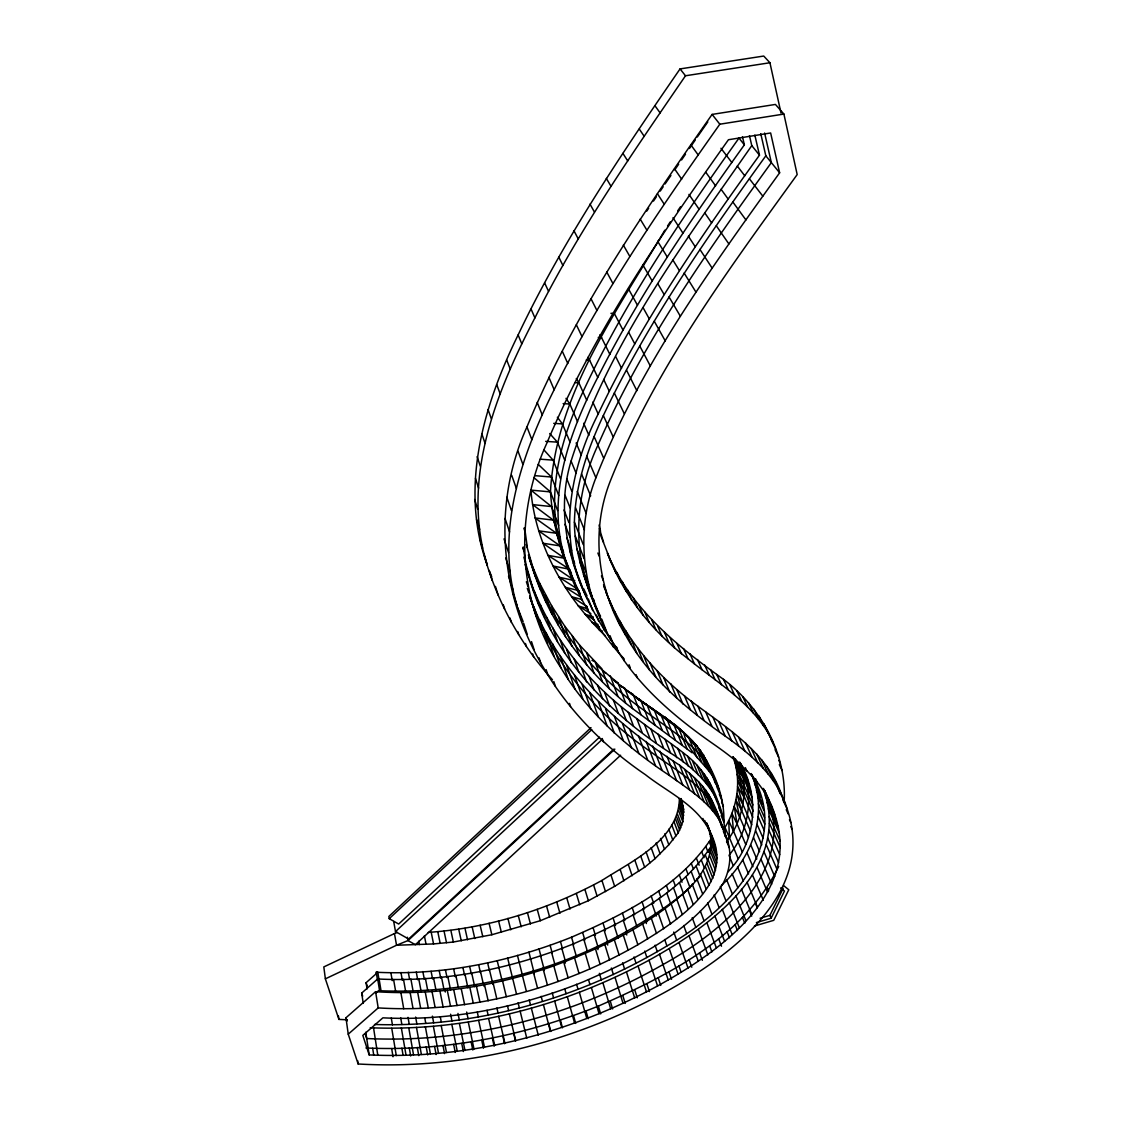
<?xml version="1.0" encoding="UTF-8"?>
<svg xmlns="http://www.w3.org/2000/svg" width="1121" height="1121" viewBox="0 0 1121 1121"><rect width="100%" height="100%" fill="white"/><g stroke="black" fill="none" stroke-linecap="round" stroke-linejoin="round"><path stroke-width="1.5" d="M724.769 835.944L724.979 827.41C737.702 806.545 741.654 779.894 732.966 756.773M479.662 538.164L487.341 565.25C459.12 488.546 483.501 405.227 518.126 334.941C562.784 240.889 621.118 154.418 680.055 68.913L763.737 56.05L769.931 62.748L781.015 113.053M482.745 548.183C465.425 467.877 498.397 387.908 534.913 317.874C577.287 232.537 631.796 154.194 685.492 75.766L769.931 62.748M348.239 1034.179L378.197 1007.905C468.508 1013.44 559.673 989.633 637.877 944.723C674.646 922.527 737.394 884.301 710.322 832.539C697.752 805.242 667.934 792.435 645.5 774.737C602.832 745.717 565.797 707.926 540.63 662.651C499.448 590.613 492.525 503.119 526.954 426.919C573.293 314.426 642.585 213.551 712.115 114.412L775.424 104.435L783.901 114.062L797.185 174.568C727.305 271.268 655.14 368.767 610.595 480.32C590.235 531.004 597.381 589.001 625.602 635.159C648.709 677.476 686.388 708.878 725.273 736.175C751.63 754.769 778.016 777.498 787.39 809.642C816.2 894.88 727.487 957.979 663.338 993.136C570.463 1043.385 463.926 1070.163 358.145 1063.983L348.239 1034.179L345.955 1017.784L375.591 991.679C436.083 995.742 496.785 985.99 553.802 965.84C604.331 947.007 655.014 922.947 693.142 883.88M512.829 592.575L517.327 606.545C494.543 532.965 521.167 455.757 554.152 389.716C600.324 295.846 659.568 209.431 719.822 124.207L783.901 114.062M725.133 832.581C716.291 805.999 690.816 791.062 669.447 775.494C626.667 747.147 587.152 712.283 560.85 667.696C517.075 601.431 513.95 515.015 546.74 443.398C592.645 334.156 660.199 235.971 728.44 139.733L770.645 132.979L779.627 172.802C710.378 269.082 639.587 366.637 595.91 477.742C574.695 531.564 582.219 593.093 612.43 641.899C636.406 685.169 675.038 717.384 715.1 745.199C740.14 762.784 765.671 783.915 774.723 814.435C802.454 894.558 717.258 952.92 657.579 985.962C569.748 1033.45 469.279 1059.527 369.187 1054.917L362.826 1035.398L382.906 1017.826C451.357 1021.343 519.724 1007.261 583.13 981.912C635.131 959.114 690.774 932.672 722.961 883.698C730.332 869.812 732.195 852.899 726.702 838.018C719.752 820.488 715.058 800.94 702.587 786.269C695.917 778.268 687.79 771.752 679.704 765.265C615.779 723.886 555.329 670.246 529.785 596.274C550.033 660.101 595.251 713.657 649.942 751.21C677.476 771.935 714.413 790.011 721.784 827.186M428.222 932.406C488.938 928.216 548.547 909.383 601.935 880.447C631.88 861.082 678.765 839.909 679.396 798.558L683.614 809.334L682.815 821.749L678.219 832.861L668.831 844.758L655.084 858.63L644.659 867.248L614.658 886.347L588.371 900.738L540.336 920.705L491.839 934.746L453.346 942.032L433.561 943.938L396.54 945.241L325.37 978.843L338.92 1019.409L347.37 1019.816M688.182 909.075L682.619 893.998C703.357 877.253 719.22 849.045 706.51 822.688M726.534 841.773C743.461 819.563 748.954 788.932 739.398 762.504M623.921 658.616C582.051 613.509 554.643 553.438 550.467 491.909C555.624 394.522 616.998 311.386 664.837 230.169M567.31 565.054C544.035 501.788 568.445 434.149 597.759 377.357C639.054 295.299 690.984 219.366 744.372 144.833L742.452 136.692M723.872 821.553C724.698 794.663 712.536 767.969 697.248 746.404C680.503 726.38 658.125 712.62 636.728 698.173L640.778 700.933M727.907 871.956C755.54 843.51 760.29 798.811 741.233 764.438M617.195 648.625C578.618 595.812 551.238 526.478 571.093 461.053C608.072 344.609 682.717 244.84 751.785 145.618L749.473 135.669M721.364 885.436C751.35 858.476 768.754 814.322 751.995 775.564M587.488 599.231C556.927 540.518 569.202 470.708 598.194 413.985C641.829 321.811 699.994 237.652 759.478 155.16L754.839 135.095M596.68 609.432C585.33 581.561 574.484 552.653 574.4 522.12C575.297 484.818 587.642 449.045 603.336 415.541C647.279 322.988 706.006 238.633 765.825 155.819L760.753 133.665M374.498 1024.482C476.859 1027.733 579.431 998.643 666.925 945.97C725.904 912.844 794.677 845.528 751.182 773.56M370.168 1027.761C467.009 1031.684 564.087 1006.266 649.003 960.207C708.15 927.543 791.51 869.265 763.765 790.221L774.723 814.435M784.14 801.963C787.082 754.237 761.019 707.743 723.493 679.34C676.832 645.864 629.722 607.806 607.4 553.129C623.29 595.195 652.352 631.684 688.014 658.756C718.421 683.684 755.26 704.647 772.677 741.654M778.703 866.435C744.036 937.688 667.724 975.704 598.376 1006.098C524.782 1035.594 445.359 1051.708 365.922 1047.967M760.108 918.253L769.917 915.353L783.201 888.196M756.381 922.583L771.122 918.211L784.448 891.041L780.622 887.93M377.483 980.034L376.222 972.243C442.977 975.578 509.663 961.902 571.528 937.198C623.542 914.61 678.373 887.608 710.896 839.125M363.246 1003.379L361.677 993.08L377.679 978.969C444.364 982.458 511.022 968.796 572.831 944.12C624.677 921.448 680.083 894.712 711.611 845.5M646.789 211.07L648.667 208.184M667.556 226.022L670.26 221.888M653.501 201.051L656.402 196.778M660.255 191.074L663.156 186.801M681.568 159.953L685.506 154.208M689.443 148.476L695.356 139.859M677.673 210.888L680.503 206.768M665.089 183.942L670.904 175.479M674.786 169.832L678.667 164.184M697.318 136.986L707.799 121.937M700.121 876.342L696.099 880.742M591.019 727.655L388.847 916.46L389.239 918.674L398.684 924.04L599.511 737.184M389.239 918.674L591.748 729.659M613.733 749.192L408.647 939.02L395.503 931.579L602.453 739.201M614.854 749.15L408.002 940.561L396.54 945.241L394.466 933.555L397.31 932.392M620.628 755.232L415.373 944.709L408.002 940.561L407.385 937.226M367.071 988.946L366.105 982.683L377.819 972.327L378.828 978.563M376.053 992.87L378.52 990.684C486.318 995.434 596.414 961.159 681.666 894.936M394.466 933.555L323.815 966.919L325.37 978.843M754.433 926.03L773.756 920.313L788.778 889.766L783.537 885.506M376.222 972.243L377.819 972.327M575.381 382.625L578.87 382.836L586.759 400.281M563.134 403.616L569.846 404.022L577.539 421.72M586.241 359.981L589.632 360.191L597.759 377.357M553.718 423.36L562.406 423.906L569.93 441.842M598.25 337.393L601.557 337.603L609.922 354.488M545.689 441.366L557.417 442.15L564.802 460.297M610.931 313.32L614.378 313.544L623.01 330.12M540.21 459.19L553.115 460.142L560.402 478.471M534.675 475.64L551.532 477.028L558.748 495.538M605.41 635.985C565.587 597.493 535.46 546.081 530.892 490.101L550.467 491.909L557.627 510.559M558.65 525.385L551.518 506.58L532.573 504.59L553.326 520.13L560.458 539.047M553.326 520.13L534.983 517.93L556.464 533.26L563.611 552.303M556.464 533.26L538.683 530.836L560.136 545.899L571.92 577.567M560.136 545.899L542.914 543.223L564.718 558.314L568.781 567.688M564.718 558.314L548.015 555.371L569.468 569.244L571.458 573.532M579.011 590.669L565.418 587.334L580.902 597.185M581.589 599.427L571.668 596.736L587.082 606.643M587.866 608.801L578.226 605.943L590.865 613.663M593.023 616.788L585.19 614.238L593.976 619.801M598.054 624.523L591.958 622.365L599.343 626.905M602.229 631.067L599.259 629.932L602.173 631.74M591.972 660.381L595.027 661.614L602.397 681.652M615.247 681.638L683.768 732.517C688 756.423 713.306 767.058 719.093 790.375M620.726 686.164L624.873 688.434L632.594 708.584L692.161 752.808M626.485 690.662L633.239 694.628L641.058 714.792M602.972 671.451L605.886 673.217M619.31 685.001L624.873 688.434M635.551 697.164L640.82 700.457L648.723 720.649M624.915 689.387L633.239 694.628M597.409 665.902L618.063 683.095L625.714 703.231L632.594 708.584M577.819 589.24L559.043 577.189L574.779 580.664L553.242 566.049L569.468 569.244L573.223 579.291L568.459 568.305M613.902 680.363L618.063 683.095M636.728 698.173L647.083 704.983L655.056 725.189M630.927 693.913L640.82 700.457M638.676 699.42L647.083 704.983M529.869 579.963C551.546 654.019 607.078 712.059 670.596 753.102C698.131 770.197 724.082 796.358 724.6 830.857L723.311 827.76M529.883 579.795C549.963 635.747 588.707 684.104 636.798 718.617C653.571 731.481 671.283 743.097 687.748 756.353C703.456 769.202 713.615 786.998 719.556 806.279M643.468 702.783L654.23 710.139L662.287 730.374M654.23 710.139L644.099 703.077L661.194 715.352L669.335 735.586M610.707 603.939L605.83 591.692C623.935 638.199 657.775 677.098 697.865 706.174C730.626 730.332 767.759 754.363 781.645 794.915M661.194 715.352L651.287 708.052L673.735 724.362L682.016 744.624M700.989 753.046L703.54 754.979L712.115 775.354M657.452 712.311L667.163 719.822L675.36 740.07M703.974 758.188L706.356 760.08L716.739 784.812M530.892 490.101L551.518 506.58M673.735 724.362L664.235 716.641L678.864 728.748L687.187 749.024M683.768 732.517L669.545 720.831L678.864 728.748M716.193 784.826C706.917 749.445 671.689 731.649 644.925 710.952C594.27 675.445 552.555 625.84 532.125 566.96C548.884 620.474 582.682 667.626 625.714 703.231M697.949 748.324L700.513 750.495L709.075 770.842M533.862 477.56L550.467 491.909M701.606 761.986L693.128 741.668L674.632 724.432L688.658 737.338L697.094 757.642M705.768 766.736L697.248 746.404L684.385 733.246M688.658 737.338L679.732 729.07L697.248 746.404M538.192 464.36L551.532 477.028M695.749 745.507L692.175 741.78L693.773 743.966M698.131 748.001L700.513 750.495M529.897 560.15L539.327 582.64L551.476 605.536L564.774 626.219L579.543 645.037L601.795 668.677L609.249 688.742M552.471 679.746C520.494 644.225 496.771 601.318 484.216 555.161M701.214 752.457L703.54 754.979M543.797 449.773L553.115 460.142M549.71 433.547L557.417 442.15M702.965 756.241L706.356 760.08M765.825 155.819L779.627 172.802M751.785 145.618L759.478 155.16M744.372 144.833L738.991 138.093C681.246 218.945 625.098 301.605 582.962 391.888C559.015 442.263 543.909 501.535 563.863 555.848M680.055 68.913L685.492 75.766M712.115 114.412L719.822 124.207M735.306 758.861L740.098 765.054L749.108 785.373M749.417 178.799L762.812 196.161M737.296 166.048L744.778 175.801M720.957 148.266L731.859 162.531M557.389 417.25L562.406 423.906M750.972 791.987L741.948 771.64L734.577 761.621L743.153 777.329L752.163 797.704M732.966 202.172L745.927 219.94M690.9 144.931L698.271 155.048M721.055 189.267L728.3 199.244M705.95 172.494L715.604 185.834M654.958 105.738L660.115 112.899M743.153 777.329L736.021 767.226L752.934 804.99M716.319 225.769L728.874 243.93M674.534 168.809L681.666 179.178M704.647 212.71L711.653 222.911M688.953 194.409L699.168 209.361M565.993 398.347L569.846 404.022M639.292 129.055L644.267 136.398M743.938 784.574L737.128 774.373L753.242 811.198M699.896 249.394L712.031 267.947M688.392 236.237L695.174 246.648M657.424 193.723L664.305 204.344M672.978 217.74L682.871 233.014M622.926 153.395L627.718 160.934M744.26 790.739L737.73 780.468L752.766 817.405M738.403 762.336L740.098 765.054M684.118 273.034L695.861 291.964M672.754 259.82L679.326 270.469M657.593 241.211L667.149 256.807M640.203 219.141L646.817 230.029M743.826 796.905L737.562 786.592L742.831 804.219L751.743 824.776M576.278 378.562L578.87 382.836M587.936 357.333L589.632 360.191M606.321 178.421L610.931 186.142M669.013 296.925L680.377 316.248M657.803 283.669L664.15 294.529M642.865 264.92L652.114 280.839M734.171 758.146L741.948 771.64M742.831 804.219L736.889 793.864L741.598 810.413L750.467 830.997M623.346 245.107L629.722 256.261M580.272 593.738L578.562 590.753L582.079 600.099M599.917 334.731L601.557 337.603M589.996 204.12L594.438 212.037M654.272 321.251L665.271 340.938M643.216 307.911L649.353 318.981M628.531 288.994L637.471 305.234M741.598 810.413L735.922 800.03L739.622 816.817L748.45 837.443M740.883 764.27L742.466 767.226M606.797 272.095L612.921 283.501M639.741 345.983L650.376 366.049M628.825 332.587L634.766 343.881M573.994 230.814L578.24 238.927M739.622 816.817L734.227 806.419L737.015 823.795L745.773 844.477M591.075 298.873L596.961 310.531M626.541 370.238L636.84 390.669M615.779 356.786L621.538 368.277M558.847 257.227L562.938 265.537M737.015 823.795L731.915 813.398L733.484 831.053L742.186 851.792M614.308 392.967L624.299 413.719M603.673 379.473L609.249 391.159M576.348 324.754L582.023 336.65M763.751 723.549L768.67 733.919M770.8 739.019L775.732 749.431M759.015 716.011L763.905 726.366M775.101 749.697L778.633 757.151M778.815 760.346L780.23 763.331M753.732 709.018L758.609 719.36M779.319 764.62L782.15 770.603M748.464 702.699L753.326 713.026M742.915 696.982L747.749 707.295M736.847 690.746L741.654 701.045M573.896 580.72L577.904 589.324M544.61 282.87L548.547 291.348M771.248 773.434L784.602 802.3M583.803 588.959L587.082 596.022M729.953 685.029L734.717 695.314M782.71 799.525L787.39 809.642M766.778 766.442L773.406 780.805M786.227 809.698L788.245 814.042M603.336 415.541L613.047 436.615M789.464 819.689L790.795 822.59M733.484 831.053L728.706 820.684L729.477 837.751L738.094 858.546M593.093 598.53L594.382 601.332M600.562 616.256C571.192 563.625 572.607 499.111 597.927 445.177C642.263 343.418 706.706 252.253 771.346 162.615L764.62 133.035M761.705 759.884L768.319 774.219M723.493 679.34L728.216 689.611M790.809 826.597L792.141 829.498M756.675 753.957L763.247 768.277M751.224 748.478L757.768 762.784M592.771 402.117L598.194 413.985M716.739 674.436L721.42 684.707M745.367 742.592L751.869 756.899M710.532 669.573L715.184 679.83M764.662 790.487L769.244 800.604M763.625 788.918L772.061 807.554M763.177 788.371L765.797 794.144M738.585 737.114L745.031 751.406M765.223 795.658L776.18 819.913M767.1 802.496L778.058 826.78M704.633 664.935L709.257 675.178M755.526 778.717L756.815 781.589M768.361 808.731L779.305 833.057M562.35 351.377L567.815 363.526M751.813 774.597L756.591 785.26M732.195 731.621L738.599 745.899M753.046 778.226L759.197 791.944M754.475 783.509L760.641 797.255M769.132 816.522L780.062 840.904M756.339 790.235L762.504 803.995M697.486 659.512L702.068 669.755M745.367 767.647L746.782 770.842M757.572 796.218L763.723 810.007M769.426 823.304L780.328 847.728M725.511 726.912L731.859 741.177M739.776 762.126L745.171 773.77M758.357 803.757L764.494 817.573M740.028 762.967L747.707 780.244M594.13 436.615L603.602 457.985M768.866 830.157L779.726 854.622M689.976 653.823L694.516 664.052M758.665 810.273L764.788 824.117M718.967 721.91L725.273 736.175M733.204 756.885L734.619 760.08M767.731 837.976L778.535 862.497M758.16 816.803L764.27 830.675M683.516 648.541L688.014 658.756M583.635 423.262L588.917 435.298M712.984 717.328L719.248 731.579M766.288 844.8L777.035 869.378M757.081 824.397L763.163 838.298M531.116 309.2L534.913 317.874M676.958 643.51L681.414 653.725M705.726 711.975L711.933 726.212M724.979 827.41L729.477 837.751M755.736 830.927L761.79 844.87M764.018 851.848L774.709 876.482M670.204 637.933L674.618 648.134M697.865 706.174L704.002 720.397M753.606 837.681L759.618 851.652M664.347 632.104L668.733 642.277M761.075 859.471L771.682 884.175M587.81 586.339L592.449 597.129M586.633 456.107L595.91 477.742M691.195 700.863L697.29 715.072M657.733 626.303L662.077 636.476M750.804 845.024L756.787 859.022M767.353 887.916L768.614 890.887M684.441 695.819L690.48 710.027M548.898 377.343L554.152 389.716M651.623 619.591L655.925 629.736M757.067 867.514L767.591 892.274M576.138 442.963L581.309 455.154M708.136 764.396L715.324 783.215M747.02 852.717L752.948 866.743M644.897 612.206L649.171 622.323M676.958 689.793L682.927 703.988M716.599 786.241L720.747 796.092M719.36 794.383L722.316 801.417M769.917 915.353L771.122 918.211M752.471 874.997L763.317 900.247M721.644 802.216L723.423 806.447M638.956 605.312L643.188 615.415M670.82 683.838L676.762 698.005M581.561 474.015L590.683 495.874M633.253 597.605L637.471 607.68M742.691 859.835L748.562 873.904M711.036 798.727L716.557 813.44M709.733 782.85L715.366 797.942M707.043 778.016L712.802 791.846M716.011 799.497L721.153 811.842M718.855 807.821L722.723 817.097M704.142 773.756L709.887 787.573M627.41 589.758L631.585 599.805M663.828 677.855L669.713 692.007M721.195 815.654L723.76 821.847M611.477 563.036L600.085 533.876M700.975 769.819L706.692 783.635M747.076 882.255L757.39 907.141M622.239 581.519L626.387 591.538M755.442 903.302L757.306 907.786M599.385 528.453L603.56 542.298M696.954 765.251L702.657 779.053M571.093 461.053L576.18 473.37M616.956 572.439L621.076 582.43M708.458 794.13L726.702 838.018M657.13 670.666L662.959 684.791M723.395 831.432L728.258 843.202M737.506 866.841L743.321 880.952M518.126 334.941L521.769 343.783M705.67 790.067L715.759 814.519M611.926 563.246L616.018 573.195M726.828 841.843L729.253 847.742M692.54 761.019L698.201 774.793M702.587 786.269L712.634 810.707M733.106 865.3L729.014 855.295C749.935 830.171 754.503 793.654 740.841 764.032M650.124 663.128L655.897 677.238M698.663 781.841L708.668 806.251M687.748 756.353L693.381 770.127M741.499 889.303L751.701 914.26M749.29 910.112L751.729 916.095M694.305 777.68L704.254 802.09M764.382 790.305C801.319 866.953 722.541 931.775 662.987 964.55C573.644 1015.724 469.881 1043.483 366.721 1038.522L365.138 1033.66M577.217 491.418L586.213 513.502M643.65 655.799L649.381 669.882M682.885 752.653L688.476 766.428M732.139 873.693L737.884 887.832M689.597 773.154L699.504 797.535M637.555 647.728L643.244 661.768M677.771 748.338L683.334 762.098M537.197 402.397L542.284 414.994M597.871 553.045L599.076 556.044M707.099 824.159L712.452 837.429M684.791 769.538L694.628 793.92M706.384 822.954L710.322 832.539M735.81 895.637L745.913 920.663M707.996 827.69L713.951 842.446M704.731 820.502L706.51 824.916M709.509 832.637L715.45 847.406M566.764 478.737L571.78 491.194M631.291 639.502L636.938 653.515M710.378 836.49L716.333 851.273M702.881 818.456L704.058 821.385M742.41 917.286L744.82 923.284M710.784 840.091L716.725 854.889M726.66 879.831L732.363 894.012M671.227 743.868L676.748 757.628M625.644 630.661L631.249 644.631M679.704 765.265L689.471 789.632M711.106 843.847L717.048 858.672M575.549 507.771L584.461 530.051M709.299 841.829L711.008 846.117M489.162 570.407L491.755 576.881M774.975 780.524L780.146 793.738M710.812 847.98L716.739 862.82M620.039 621.23L625.602 635.159M601.445 575.858L603.252 580.412M710.378 851.484L716.291 866.323M614.56 611.421L620.095 625.308M603.532 584.686L606.559 592.308M665.117 739.356L670.596 753.102M609.656 600.632L615.163 614.462M673.203 760.879L682.885 785.232M708.64 850.503L709.887 853.642M729.281 902.503L739.243 927.585M705.824 846.537L708.094 852.268M709.635 855.617L715.534 870.485M767.745 731.27L770.183 737.464M720.299 886.543L725.932 900.766M735.054 924.489L737.436 930.514M565.124 495.356L570.099 507.939M636.041 674.618L637.289 677.771M708.248 860.059L714.133 874.941M658.097 734.171L663.52 747.917M666.995 756.325L676.594 780.664M574.4 522.12L583.242 544.568M705.319 854.987L707.799 861.278M523.157 621.679L517.552 607.484L522.092 621.552M629.049 664.725L630.282 667.85M707.001 863.408L712.858 878.303M680.699 798.614L683.614 809.334M701.76 851.904L704.016 857.635M680.237 798.642L683.25 806.321M722.316 909.369L732.153 934.522M705.431 866.701L711.275 881.61M659.933 751.154L669.447 775.494M679.676 801.543L683.894 812.319M506.734 360.065L510.251 369.075M623.08 657.775L624.313 660.9M650.895 729.042L656.261 742.761M575.283 536.104L584.097 558.692M701.382 860.185L704.45 868.06M679.494 804.724L683.712 815.513M714.147 894.852L719.079 907.52M564.003 509.971L568.936 522.638M679.172 807.695L683.376 818.484M616.452 646.915L618.274 651.595M703.217 870.428L709.033 885.366M727.123 931.733L729.477 937.773M678.625 810.945L682.815 821.749M576.937 549.15L585.737 571.878M644.505 724.474L649.816 738.193M696.365 858.041L699.154 865.23M610.02 635.677L612.43 641.899M652.702 746.04L662.105 770.365M608.871 635.621L610.595 640.063M612.08 643.79L613.299 646.957M677.588 814.491L681.764 825.308M579.893 561.859L588.707 584.728M700.429 874.184L706.188 889.149M601.809 619.212L606.587 631.613M564.956 524.292L569.874 537.043M696.141 866.141L699.784 875.599M526.954 426.919L531.886 439.726M593.037 598.684L601.374 620.319M583.41 574.232L592.252 597.213M676.664 817.069L680.825 827.901M714.946 916.137L724.642 941.374M602.229 624.775L604.499 630.661M646.2 741.457L655.519 765.769M636.798 718.617L642.053 732.321M675.599 819.381L679.746 830.227M707.645 903.022L711.905 914.133M566.68 537.576L571.598 550.425M596.4 615.093L598.642 620.964M691.293 863.436L693.493 869.195M696.884 878.85L702.615 893.829M674.085 822.015L678.219 832.861M718.603 938.669L721.49 946.236M588.301 598.908L592.757 610.609M569.72 550.495L574.639 563.415M691.153 871.437L694.754 880.924M573.321 562.994L582.766 588.315M638.41 735.586L647.63 759.884M671.829 825.112L675.949 835.972M592.771 617.195L593.962 620.333M628.321 712.41L633.505 726.114M706.861 922.765L716.417 948.058M692.203 884.133L697.879 899.154M685.954 868.817L688.14 874.604M586.297 605.9L588.063 610.595M700.359 911.093L703.96 920.649M668.775 829.232L672.866 840.105M610.258 675.879L617.797 695.987M685.912 876.706L690.074 887.804M629.848 729.379L638.956 753.662M573.812 580.832L576.712 588.581M621.244 706.931L626.373 720.621M709.649 945.83L711.919 951.897M687.509 889.093L693.128 904.143M664.767 833.856L668.831 844.758M679.34 875.011L682.03 882.255M496.771 384.685L500.176 393.863M622.547 723.774L631.557 748.029M613.257 699.644L618.33 713.32M698.467 929.491L707.883 954.868M679.48 882.717L683.6 893.829M692.218 917.651L695.763 927.235M518.07 451.301L522.862 464.304M660.535 838.424L664.557 849.34M614.434 716.445L623.332 740.673M604.583 692.344L609.586 705.992M673.189 880.041L675.318 885.856M699.574 952.71L702.363 960.333M673.441 887.65L677.518 898.804M656.149 842.908L660.129 853.852M676.832 899.392L682.339 914.498M586.689 652.898L593.962 672.908M689.079 935.937L698.341 961.384M597.577 685.113L602.538 698.733M605.606 709.061L614.378 733.26M683.698 925.512L686.598 933.513M579.543 645.037L586.745 665.005M666.435 885.604L668.536 891.433M651.133 847.658L655.084 858.63M598.404 701.69L607.092 725.848M671.199 903.988L676.636 919.136M589.086 676.341L593.976 689.947M666.855 893.073L670.876 904.241M689.051 959.576L691.783 967.213M603.687 585.821L605.228 590.164M572.116 635.607L579.235 655.519M581.715 668.312L586.549 681.876M678.976 942.551L688.056 968.082M589.8 692.89L598.376 716.992M646.06 851.848L649.97 862.848M511.708 475.332L516.389 488.518M673.763 932.027L676.622 940.057M665.187 908.907L670.568 924.096M488.041 409.515L491.348 418.848M564.774 626.219L571.808 646.06M658.63 890.957L660.703 896.8M659.274 898.257L663.24 909.467M574.078 658.714L578.856 672.264M602.173 738.501L603.322 741.738M558.538 616.886L565.502 636.672M582.233 684.707L590.711 708.78M640.792 856.234L644.659 867.248M678.864 965.77L681.008 971.893M551.476 605.536L558.37 625.252M566.539 649.157L571.248 662.665M523.871 528.201L524.978 531.438M658.391 913.559L663.702 928.777M574.442 674.996L582.822 699M651.147 895.945L653.697 903.26M669.167 948.534L678.093 974.135M545.184 594.733L552.008 614.364M664.683 939.524L666.925 945.97M651.876 903.19L656.331 916.011M560.08 639.587L564.76 653.053M526.281 544.442L535.334 576.25M539.327 582.64L546.095 602.187M634.906 860.311L638.718 871.339M566.736 665.314L575.003 689.247M531.116 562.49L528.453 554.783L531.662 565.432M533.61 569.874L540.322 589.324M528.664 556.913L531.634 565.516M552.863 628.068L557.473 641.492M506.846 497.29L511.442 510.63M651.301 918.267L656.542 933.499M668.901 971.613L671.549 979.292M560.108 655.561L568.305 679.438M522.848 547.945L523.885 550.971M546.347 617.012L550.929 630.38M641.983 901.592L644.477 908.921M540.322 604.653L544.848 617.951M659.47 954.251L668.214 979.922M481.862 433.967L485.099 443.44M523.857 557.123L533.778 591.482M628.377 864.683L632.146 875.739M552.751 643.902L560.85 667.696M642.795 908.767L647.167 921.644M655.084 945.185L657.284 951.645M524.978 564.311L529.434 577.399M534.437 591.622L538.935 604.864M645.402 920.621L646.397 923.55M546.081 632.65L554.096 656.36M569.496 703.371L570.575 706.58M642.529 923.648L647.686 938.936M539.888 620.053L547.833 643.664M505.025 518.434L509.565 531.943M526.366 581.757L527.907 586.367M533.876 606.839L541.751 630.324M658.167 977.708L660.759 985.415M527.29 588.273L528.846 592.911M529.883 596.008L531.957 602.187M529.658 596.372L536.441 616.62M620.235 869.728L623.935 880.812M632.146 907.421L634.598 914.778M649.003 960.207L657.579 985.962M632.973 914.596L636.728 925.89M644.743 951.084L646.901 957.572M553.816 681.568L555.413 686.36M345.955 1017.784L347.048 1021.091M477.126 456.611L480.278 466.21M632.819 929.393L637.877 944.723M504.03 538.865L508.514 552.499M546.151 669.643L547.721 674.422M646.901 983.86L649.423 991.581M611.029 875.221L614.658 886.347M622.379 913.012L624.789 920.397M539.089 657.901L540.63 662.651M505.669 558.034L510.153 571.794M623.234 920.173L626.919 931.495M638.101 966.162L646.509 991.987M531.508 641.632L534.058 649.521M625.812 932.013L626.765 934.97M634.01 956.956L636.111 963.457M508.514 576.082L512.998 589.968M523.661 623.248L527.206 634.248M532.699 653.963L533.652 656.948M623.22 934.886L628.166 950.258M475.472 478.429L478.597 488.153M601.935 880.447L605.508 891.615M525.441 643.482L526.394 646.453M613.131 918.099L615.499 925.498M361.677 993.08L362.686 996.205M614.056 925.203L618.189 938.179M634.78 990.039L637.246 997.802M626.513 972.089L634.724 998.012M517.72 631.501L518.659 634.458M622.617 962.785L624.677 969.315M614.308 939.762L619.17 955.176M366.105 982.683L367.113 985.877M474.659 499.504L477.756 509.326M509.999 618.007L511.386 622.435M593.612 885.044L597.129 896.225M681.05 798.558L682.507 803.211M603.07 923.27L605.382 930.696M503.259 604.639L504.632 609.053M476.565 519.513L479.648 529.434M604.121 930.318L607.666 941.71M606.797 942.102L607.722 945.059M622.8 995.63L625.224 1003.407M495.44 586.423L498.158 595.181M526.422 568.978L529.308 578.31M604.85 944.625L609.614 960.08M615.051 977.442L623.066 1003.435M489.611 571.864L492.301 580.566M611.365 968.054L613.383 974.597M584.938 889.528L588.371 900.738M593.149 927.908L595.419 935.362M594.326 934.9L598.292 947.946M597.073 946.642L597.969 949.613M595.503 948.997L600.183 964.48M610.272 1001.137L612.627 1008.942M576.334 893.549L579.711 904.801M602.888 982.781L610.707 1008.858M599.357 973.322L601.318 979.894M582.64 932.546L584.854 940.015M583.859 939.496L587.264 950.958M585.288 953.495L589.856 969.02M566.736 897.795L570.043 909.061M598.376 1006.098L600.674 1013.93M591.398 987.587L599.048 1013.734M588.525 979.698L589.968 984.63M571.528 937.198L573.686 944.681M572.831 944.12L576.614 957.25M574.569 957.979L579.039 973.546M556.717 901.985L559.954 913.279M585.961 1010.89L588.203 1018.737M579.333 992.225L586.787 1018.457M576.6 984.294L578.002 989.24M560.444 941.444L562.56 948.955M561.803 948.352L565.502 961.51M564.592 960.08L565.432 963.079M563.751 962.126L568.109 977.75M546.516 905.894L549.668 917.216M573.504 1015.542L575.69 1023.417M567.31 996.723L574.569 1023.025M564.732 988.708L566.091 993.682M550.103 945.297L552.163 952.836M551.532 952.177L555.147 965.377M553.802 965.84L558.076 981.492M537.239 909.341L540.336 920.705M560.346 1019.914L562.462 1027.817M554.629 1000.927L561.691 1027.312M552.233 992.856L553.564 997.844M539.019 948.955L541.023 956.507M540.56 955.807L543.643 967.381M543.433 967.507L544.231 970.52M543.237 969.329L547.412 985.023M527.431 912.564L530.443 923.956M548.744 1023.571L550.803 1031.488M541.149 996.345L542.438 1001.333M543.391 1004.458L550.285 1030.914M528.916 952.107L533.54 970.548M533.414 970.646L534.199 973.673M533.456 972.397L537.548 988.133M518.252 915.423L521.209 926.829M529.21 999.778L530.471 1004.794M531.298 1007.961L538.248 1035.145M517.468 955.386L522.498 975.494M507.897 918.365L510.77 929.799M522.4 975.564L526.38 991.342M498.537 920.803L501.353 932.266M507.631 957.979L516.487 993.963M518.084 1002.749L519.317 1007.765M520.088 1010.946L526.772 1038.228M489.092 923.27L491.839 934.746M502.53 980.819L506.314 996.667M497.206 960.725L502.138 980.889M507.435 1005.579L508.626 1010.61M509.298 1013.818L515.646 1040.47M513.656 1033.24L515.562 1041.227M480.124 925.203L482.801 936.708M493.086 982.907L496.785 998.783M489.387 969.623L492.988 984.406M487.621 962.813L489.401 970.464M496.897 1007.947L498.06 1012.992M498.649 1016.215L504.842 1042.936M502.74 1035.72L504.59 1043.721M472.179 927.053L474.814 938.571M484.552 984.925L488.167 1000.843M483.473 983.453L484.174 986.508M480.545 971.711L483.207 983.439M478.695 964.915L480.433 972.58M487.032 1010.273L488.167 1015.332M488.644 1018.583L494.683 1045.361M492.371 1038.2L494.165 1046.215M464.977 928.3L467.555 939.832M476.467 986.368L480.012 1002.3M599.132 524.95L600.534 531.242M471.745 973.266L474.715 986.704M469.699 966.512L471.395 974.177M477.28 1012.067L478.401 1017.125M458.727 929.267L461.263 940.827M478.653 1020.432L484.524 1047.266M481.722 1040.176L483.473 1048.219M469.853 987.447L473.328 1003.407M465.005 974.359L467.919 987.811M462.931 967.591L464.584 975.27M450.88 930.444L453.346 942.032M466.658 1012.053L468.088 1018.821M461.249 988.792L464.64 1004.766M468.298 1022.128L474.001 1049.018M471.114 1041.941L472.824 1049.999M455.911 975.76L458.391 987.559M453.683 969.02L455.308 976.713M444.056 931.117L446.494 942.705M453.711 989.591L457.032 1005.593M457.971 1013.426L459.372 1020.208M459.414 1023.557L464.991 1050.489M461.726 1043.455L463.393 1051.54M447.825 976.601L450.6 990.095M437.779 931.677L440.161 943.293M445.443 969.861L447.027 977.568M447.265 990.221L450.53 1006.238M450.6 1014.225L451.973 1021.007M444.715 988.946L445.331 992.029M451.833 1024.37L457.298 1051.344M441.506 977.204L443.888 989.03M439.18 970.464L440.735 978.171M431.221 932.322L433.561 943.938M453.641 1044.366L455.266 1052.451M439.936 990.992L443.131 1007.036M433.575 978.03L435.915 989.871M424.397 935.839L426.036 944.148M431.081 971.29L432.594 979.011M440.315 1017.013L441.31 1022.114M441.184 1025.477L446.48 1052.507M442.977 1045.501L444.547 1053.6M431.977 991.272L435.088 1007.331M418.736 941.276L419.38 944.597M425.391 978.297L427.676 990.165M432.398 1016.13L433.701 1022.941M422.841 971.557L424.327 979.292M433.379 1026.332L438.549 1053.404M425.195 991.763L428.25 1007.849M434.584 1046.439L436.125 1054.553M418.75 978.773L421.3 992.351M416.255 972.019L417.699 979.768M424.803 1018.134L425.756 1023.263M425.335 1026.654L430.38 1053.768M417.629 992.029L420.613 1008.143M426.19 1046.804L427.69 1054.931M410.889 979.039L413.06 990.922M408.31 972.271L409.431 978.479M415.625 1017.069L416.872 1023.893M410.09 992.295L413.004 1008.438M416.452 1027.312L421.37 1054.455M417.292 1047.476L418.75 1055.618M393.709 921.532L395.503 931.579M403.49 979.278L405.606 991.188M400.968 972.51L402.341 980.286M408.03 1017.364L409.235 1024.202M408.731 1027.621L413.523 1054.819M400.898 992.617L403.728 1008.788M409.263 1047.827L410.678 1055.982M400.673 1017.658L401.85 1024.51M393.611 979.614L395.671 991.539M401.346 1027.915L406.026 1055.155M390.907 972.846L392.238 980.623M401.864 1048.149L402.971 1054.679M391.285 1018.022L392.434 1024.888M391.747 1028.307L396.274 1055.59M391.677 1048.597L393.023 1056.767M379.122 979.039L381.07 990.992M377.679 978.969L379.613 990.922M375.591 991.679L378.197 1007.905M373.559 1027.915L377.805 1055.281M372.676 1048.261L373.685 1054.819M523.255 546.922L525.525 561.999M365.782 1032.245L369.187 1054.917M527.346 547.51L524.656 527.865M357.669 1060.69L358.145 1063.983M338.458 1015.99L338.92 1019.409"/></g></svg>
